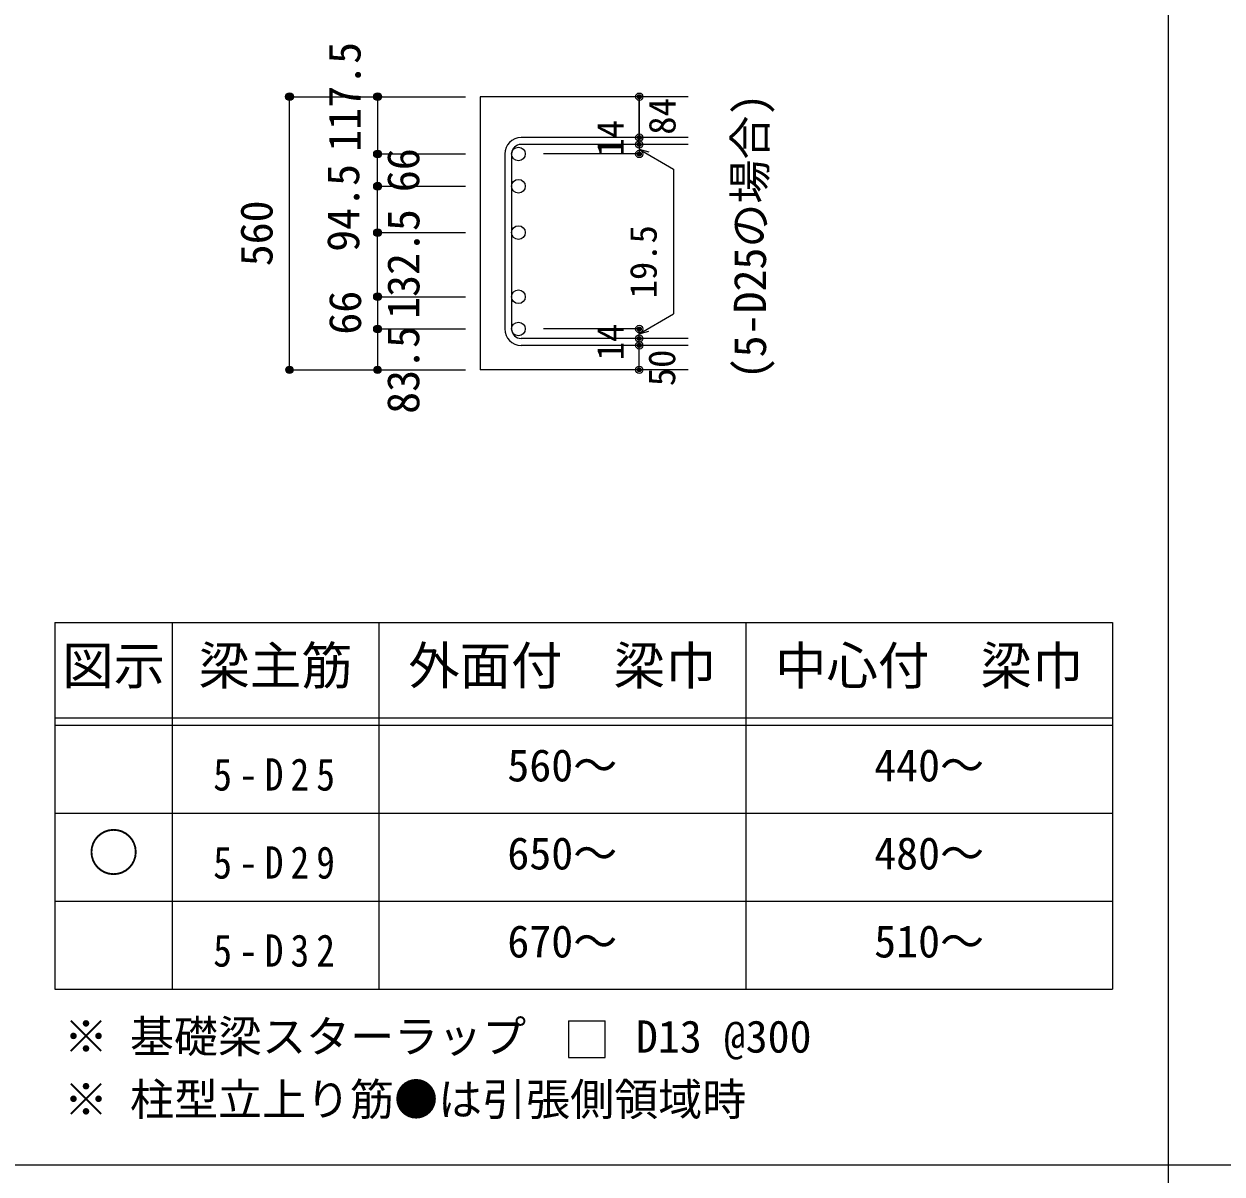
# Model space of a CAD drawing. Units: millimetres at full size, sheet at 1:30, with parts at other scales. Extents: x -5973 to 5954, y -4195 to 4201.
# Drawn here: x -3464 to -1014, y -15 to 2336 of the extents above; entities that cross this region are included whole.
import ezdxf
from ezdxf.enums import TextEntityAlignment as Align

# ---------------------------------------------------------------- set-up
doc = ezdxf.new("R2010")
doc.units = ezdxf.units.MM
doc.header["$LTSCALE"] = 30
doc.header["$PDMODE"] = 32
doc.header["$PDSIZE"] = 15
for name, color, linetype in [('0-1_躯体線', 2, 'Continuous'), ('0-5_基礎梁筋', 7, 'Continuous'), ('0-6_スタラップ筋', 7, 'Continuous'), ('0-7_文字', 7, 'Continuous'), ('0-D_寸法', 4, 'Continuous'), ('6-7_文字', 7, 'Continuous'), ('6-E_枠', 7, 'Continuous'), ('F-0_枠', 6, 'Continuous')]:
    doc.layers.add(name, color=color, linetype=linetype)
doc.styles.add('ＭＳ ゴシック', font='')
doc.styles.get('ＭＳ ゴシック').set_extended_font_data('MS Gothic')

msp = doc.modelspace()

# ---------------------------------------------------------------- linework, layer by layer
at = {"layer": '0-1_躯体線'}
for p, q in [((-2105.8, 2187.72), (-2530.8, 2187.72)), ((-2530.8, 2187.72), (-2530.8, 1629.22)), ((-2105.8, 1629.22), (-2530.8, 1629.22))]:
    msp.add_line(p, q, dxfattribs=at)
at = {"layer": '0-5_基礎梁筋', "color": 3}
for centre in [(-2452.8, 2070.53), (-2452.8, 2004.53), (-2452.8, 1909.72), (-2452.8, 1778.72), (-2452.8, 1712.72)]:
    msp.add_circle(centre, 14, dxfattribs=at)
at = {"layer": '0-6_スタラップ筋'}
for p, q in [((-2105.8, 2104.03), (-2447.3, 2104.03)), ((-2105.8, 2090.03), (-2447.3, 2090.03)), ((-2480.8, 2070.53), (-2480.8, 1712.72)), ((-2466.8, 2070.53), (-2466.8, 1712.72)), ((-2105.8, 1693.22), (-2447.3, 1693.22)), ((-2105.8, 1679.22), (-2447.3, 1679.22))]:
    msp.add_line(p, q, dxfattribs=at)
for centre, radius, start, end in [((-2447.3, 2070.53), 33.5, 90, 180), ((-2447.3, 2070.53), 19.5, 90, 180), ((-2447.3, 1712.72), 33.5, 180, 270), ((-2447.3, 1712.72), 19.5, 180, 270)]:
    msp.add_arc(centre, radius, start, end, dxfattribs=at)
at = {"layer": '0-D_寸法'}
for p, q in [((-2920.8, 2187.72), (-2740.8, 2187.72)), ((-2920.8, 2187.72), (-2740.8, 2187.72)), ((-2920.8, 1629.22), (-2920.8, 2187.72)), ((-2740.8, 2187.72), (-2560.8, 2187.72)), ((-2740.8, 2187.72), (-2560.8, 2187.72)), ((-2740.8, 2187.72), (-2740.8, 2070.53)), ((-2205.8, 2090.03), (-2205.8, 2104.03)), ((-2205.8, 2090.03), (-2205.8, 2070.53)), ((-2740.8, 2070.53), (-2560.8, 2070.53)), ((-2740.8, 2070.53), (-2560.8, 2070.53)), ((-2740.8, 1778.72), (-2740.8, 2070.53)), ((-2205.8, 2070.53), (-2401.89, 2070.53)), ((-2205.8, 2080.28), (-2186.48, 2075.1)), ((-2205.8, 2080.28), (-2135.74, 2039.83)), ((-2135.74, 2039.83), (-2135.74, 1743.42)), ((-2740.8, 2004.53), (-2560.8, 2004.53)), ((-2740.8, 2004.53), (-2560.8, 2004.53)), ((-2740.8, 1909.72), (-2560.8, 1909.72)), ((-2740.8, 1909.72), (-2560.8, 1909.72)), ((-2740.8, 1778.72), (-2560.8, 1778.72)), ((-2740.8, 1776.22), (-2740.8, 1778.72)), ((-2740.8, 1778.72), (-2740.8, 1712.72)), ((-2205.8, 1702.97), (-2135.74, 1743.42)), ((-2740.8, 1712.72), (-2560.8, 1712.72)), ((-2740.8, 1712.72), (-2740.8, 1629.22)), ((-2205.8, 1712.72), (-2401.89, 1712.72)), ((-2205.8, 1693.22), (-2205.8, 1712.72)), ((-2205.8, 1702.97), (-2186.48, 1708.15)), ((-2205.8, 1679.22), (-2205.8, 1693.22)), ((-2205.8, 1629.23), (-2205.8, 1679.22)), ((-2920.8, 1629.22), (-2740.8, 1629.22)), ((-2740.8, 1629.22), (-2560.8, 1629.22))]:
    msp.add_line(p, q, dxfattribs=at)
msp.add_lwpolyline([(-2205.8, 2187.72), (-2205.8, 2104.03), (-2205.8, 2187.72)], dxfattribs=at)
for centre, radius in [((-2920.8, 2187.72), 8), ((-2920.8, 2187.72), 7.2), ((-2920.8, 2187.72), 6.4), ((-2920.8, 2187.72), 5.6), ((-2920.8, 2187.72), 4.8), ((-2920.8, 2187.72), 4), ((-2920.8, 2187.72), 3.2), ((-2920.8, 2187.72), 2.4), ((-2920.8, 2187.72), 1.6), ((-2920.8, 2187.72), 0.8), ((-2740.8, 2187.72), 8), ((-2740.8, 2187.72), 7.2), ((-2740.8, 2187.72), 6.4), ((-2740.8, 2187.72), 5.6), ((-2740.8, 2187.72), 4.8), ((-2740.8, 2187.72), 4), ((-2740.8, 2187.72), 3.2), ((-2740.8, 2187.72), 2.4), ((-2740.8, 2187.72), 1.6), ((-2740.8, 2187.72), 0.8), ((-2205.8, 2187.72), 4), ((-2205.8, 2187.72), 3.6), ((-2205.8, 2187.72), 3.2), ((-2205.8, 2187.72), 2.8), ((-2205.8, 2187.72), 2.4), ((-2205.8, 2187.72), 2), ((-2205.8, 2187.72), 1.6), ((-2205.8, 2187.72), 1.2), ((-2205.8, 2187.72), 0.8), ((-2205.8, 2187.72), 0.4), ((-2205.8, 2104.03), 4), ((-2205.8, 2104.03), 3.6), ((-2205.8, 2104.03), 3.2), ((-2205.8, 2104.03), 2.8), ((-2205.8, 2090.03), 4), ((-2205.8, 2090.03), 3.6), ((-2205.8, 2090.03), 3.2), ((-2205.8, 2090.03), 2.8), ((-2205.8, 2104.03), 2.4), ((-2205.8, 2090.03), 2.4), ((-2205.8, 2104.03), 2), ((-2205.8, 2090.03), 2), ((-2205.8, 2104.03), 1.6), ((-2205.8, 2090.03), 1.6), ((-2205.8, 2104.03), 1.2), ((-2205.8, 2090.03), 1.2), ((-2205.8, 2104.03), 0.8), ((-2205.8, 2090.03), 0.8), ((-2205.8, 2104.03), 0.4), ((-2205.8, 2090.03), 0.4), ((-2740.8, 2070.53), 8), ((-2740.8, 2070.53), 7.2), ((-2740.8, 2070.53), 6.4), ((-2740.8, 2070.53), 5.6), ((-2740.8, 2070.53), 4.8), ((-2740.8, 2070.53), 4), ((-2740.8, 2070.53), 3.2), ((-2740.8, 2070.53), 2.4), ((-2740.8, 2070.53), 1.6), ((-2740.8, 2070.53), 0.8), ((-2205.8, 2070.53), 4), ((-2205.8, 2070.53), 3.6), ((-2205.8, 2070.53), 3.2), ((-2205.8, 2070.53), 2.8), ((-2205.8, 2070.53), 2.4), ((-2205.8, 2070.53), 2), ((-2205.8, 2070.53), 1.6), ((-2205.8, 2070.53), 1.2), ((-2205.8, 2070.53), 0.8), ((-2205.8, 2070.53), 0.4), ((-2740.8, 2004.53), 8), ((-2740.8, 2004.53), 7.2), ((-2740.8, 2004.53), 6.4), ((-2740.8, 2004.53), 5.6), ((-2740.8, 2004.53), 4.8), ((-2740.8, 2004.53), 4), ((-2740.8, 2004.53), 3.2), ((-2740.8, 2004.53), 2.4), ((-2740.8, 2004.53), 1.6), ((-2740.8, 2004.53), 0.8), ((-2740.8, 1909.72), 8), ((-2740.8, 1909.72), 7.2), ((-2740.8, 1909.72), 6.4), ((-2740.8, 1909.72), 5.6), ((-2740.8, 1909.72), 4.8), ((-2740.8, 1909.72), 4), ((-2740.8, 1909.72), 3.2), ((-2740.8, 1909.72), 2.4), ((-2740.8, 1909.72), 1.6), ((-2740.8, 1909.72), 0.8), ((-2740.8, 1778.72), 8), ((-2740.8, 1778.72), 7.2), ((-2740.8, 1778.72), 6.4), ((-2740.8, 1778.72), 5.6), ((-2740.8, 1778.72), 4.8), ((-2740.8, 1778.72), 4), ((-2740.8, 1778.72), 3.2), ((-2740.8, 1778.72), 2.4), ((-2740.8, 1778.72), 1.6), ((-2740.8, 1778.72), 0.8), ((-2740.8, 1712.72), 8), ((-2740.8, 1712.72), 7.2), ((-2740.8, 1712.72), 6.4), ((-2740.8, 1712.72), 5.6), ((-2740.8, 1712.72), 4.8), ((-2740.8, 1712.72), 4), ((-2740.8, 1712.72), 3.2), ((-2740.8, 1712.72), 2.4), ((-2205.8, 1712.72), 4), ((-2205.8, 1712.72), 3.6), ((-2205.8, 1712.72), 3.2), ((-2205.8, 1712.72), 2.8), ((-2205.8, 1712.72), 2.4), ((-2205.8, 1712.72), 2), ((-2740.8, 1712.72), 1.6), ((-2740.8, 1712.72), 0.8), ((-2205.8, 1693.22), 4), ((-2205.8, 1693.22), 3.6), ((-2205.8, 1693.22), 3.2), ((-2205.8, 1693.22), 2.8), ((-2205.8, 1693.22), 2.4), ((-2205.8, 1693.22), 2), ((-2205.8, 1712.72), 1.6), ((-2205.8, 1693.22), 1.6), ((-2205.8, 1712.72), 1.2), ((-2205.8, 1693.22), 1.2), ((-2205.8, 1712.72), 0.8), ((-2205.8, 1693.22), 0.8), ((-2205.8, 1712.72), 0.4), ((-2205.8, 1693.22), 0.4), ((-2205.8, 1679.22), 4), ((-2205.8, 1679.22), 3.6), ((-2205.8, 1679.22), 3.2), ((-2205.8, 1679.22), 2.8), ((-2205.8, 1679.22), 2.4), ((-2205.8, 1679.22), 2), ((-2205.8, 1679.22), 1.6), ((-2205.8, 1679.22), 1.2), ((-2205.8, 1679.22), 0.8), ((-2205.8, 1679.22), 0.4), ((-2920.8, 1629.22), 7.2), ((-2920.8, 1629.22), 6.4), ((-2920.8, 1629.22), 5.6), ((-2920.8, 1629.22), 4.8), ((-2920.8, 1629.22), 4), ((-2920.8, 1629.22), 3.2), ((-2920.8, 1629.22), 2.4), ((-2920.8, 1629.22), 1.6), ((-2920.8, 1629.22), 0.8), ((-2740.8, 1629.22), 7.2), ((-2740.8, 1629.22), 6.4), ((-2740.8, 1629.22), 5.6), ((-2740.8, 1629.22), 4.8), ((-2740.8, 1629.22), 4), ((-2740.8, 1629.22), 3.2), ((-2740.8, 1629.22), 2.4), ((-2740.8, 1629.22), 1.6), ((-2740.8, 1629.22), 0.8), ((-2205.8, 1629.23), 4), ((-2205.8, 1629.23), 3.6), ((-2205.8, 1629.23), 3.2), ((-2205.8, 1629.23), 2.8), ((-2205.8, 1629.23), 2.4), ((-2205.8, 1629.23), 2), ((-2205.8, 1629.23), 1.6), ((-2205.8, 1629.23), 1.2), ((-2205.8, 1629.23), 0.8), ((-2205.8, 1629.23), 0.4)]:
    msp.add_circle(centre, radius, dxfattribs=at)
at = {"layer": '0-D_寸法', "color": 7}
for p in [(-2920.8, 2187.72), (-2740.8, 2187.72), (-2205.8, 2187.72), (-2205.8, 2104.03), (-2205.8, 2090.03), (-2740.8, 2070.53), (-2205.8, 2070.53), (-2740.8, 2004.53), (-2740.8, 1909.72), (-2740.8, 1778.72), (-2740.8, 1778.72), (-2740.8, 1712.72), (-2740.8, 1712.72), (-2205.8, 1712.72), (-2205.8, 1693.22), (-2205.8, 1679.22), (-2920.8, 1629.22), (-2740.8, 1629.22), (-2205.8, 1629.23)]:
    msp.add_point(p, dxfattribs=at)
at = {"layer": '6-7_文字'}
for q in [(-2350.42, 222.82), (-2275.42, 297.82)]:
    msp.add_line((-2350.42, 297.82), q, dxfattribs=at)
msp.add_lwpolyline([(-2350.42, 222.82), (-2275.42, 222.82), (-2275.42, 297.82)], dxfattribs=at)
at = {"layer": '6-E_枠', "color": 3}
for p, q in [((-3400.52, 1112.77), (-3400.52, 362.77)), ((-3400.52, 1112.77), (-1238, 1112.77)), ((-1238, 1112.77), (-1238, 362.77)), ((-3400.52, 362.77), (-1238, 362.77))]:
    msp.add_line(p, q, dxfattribs=at)
at = {"layer": '6-E_枠'}
for p, q in [((-3160.52, 1112.77), (-3160.52, 362.77)), ((-2738, 1112.77), (-2738, 362.77)), ((-1988, 1112.77), (-1988, 362.77)), ((-3400.52, 917.77), (-1238, 917.77)), ((-3400.52, 902.77), (-1238, 902.77)), ((-3400.52, 722.77), (-1238, 722.77)), ((-3400.52, 542.77), (-1238, 542.77))]:
    msp.add_line(p, q, dxfattribs=at)
at = {"layer": 'F-0_枠', "color": 2}
for p, q in [((-1124.64, 4201.15), (-1124.64, -4195.24)), ((3723.6, 2.95), (-5972.88, 2.95))]:
    msp.add_line(p, q, dxfattribs=at)

# ---------------------------------------------------------------- texts
at = {"layer": '0-7_文字', "style": 'ＭＳ ゴシック'}
msp.add_text('(5-D25の場合)', height=65.98, rotation=90, dxfattribs=at).set_placement((-1926.78, 1609.78), align=Align.BOTTOM_LEFT)
at = {"layer": '0-D_寸法', "style": 'ＭＳ ゴシック'}
for s, height, p in [('117.5', 65.98, (-2755.8, 2075.22)), ('84', 54.99, (-2115.03, 2109.91)), ('14', 54.99, (-2221.03, 2065.36)), ('66', 65.98, (-2635.8, 1992.53)), ('94.5', 65.98, (-2758.58, 1870.53)), ('560', 65.98, (-2935.8, 1840.97)), ('132.5', 65.98, (-2635.44, 1733.38)), ('19.5', 54.99, (-2153.61, 1775.33)), ('66', 65.98, (-2754.81, 1701.09)), ('14', 54.99, (-2221.06, 1648.55)), ('83.5', 65.98, (-2635.8, 1539.22)), ('50', 54.99, (-2115.8, 1595.73))]:
    msp.add_text(s, height=height, rotation=90, dxfattribs=at).set_placement(p, align=Align.BOTTOM_LEFT)
at = {"layer": '6-7_文字', "color": 2, "style": 'ＭＳ ゴシック'}
for s, p in [('図示', (-3385.52, 962.77)), ('梁主筋', (-3106.76, 962.77)), ('外面付\u3000梁巾', (-2678, 962.77)), ('中心付\u3000梁巾', (-1928, 962.77)), ('○', (-3333.02, 580.27))]:
    msp.add_text(s, height=76.98, dxfattribs=at).set_placement(p, align=Align.BOTTOM_LEFT)
at = {"layer": '6-7_文字', "style": 'ＭＳ ゴシック'}
for s, p in [('560～', (-2475.5, 767.77)), ('440～', (-1725.5, 767.77)), ('650～', (-2475.5, 587.77)), ('480～', (-1725.5, 587.77)), ('670～', (-2475.5, 407.77)), ('510～', (-1725.5, 407.77)), ('※ 基礎梁スターラップ     D13 @300', (-3381.96, 213.19)), ('※ 柱型立上り筋●は引張側領域時', (-3381.96, 84.68))]:
    msp.add_text(s, height=65.98, dxfattribs=at).set_placement(p, align=Align.BOTTOM_LEFT)
at = {"layer": '6-7_文字', "char_height": 65.98, "attachment_point": 7, "style": 'ＭＳ ゴシック'}
for s, insert in [('\\T1.38;\\W0.85;5-D25', (-3076.76, 767.77)), ('\\T1.38;\\W0.85;5-D29', (-3076.76, 587.77)), ('\\T1.38;\\W0.85;5-D32', (-3076.76, 407.77))]:
    msp.add_mtext(s, dxfattribs=dict(at, insert=insert))

doc.saveas('drawing.dxf')
